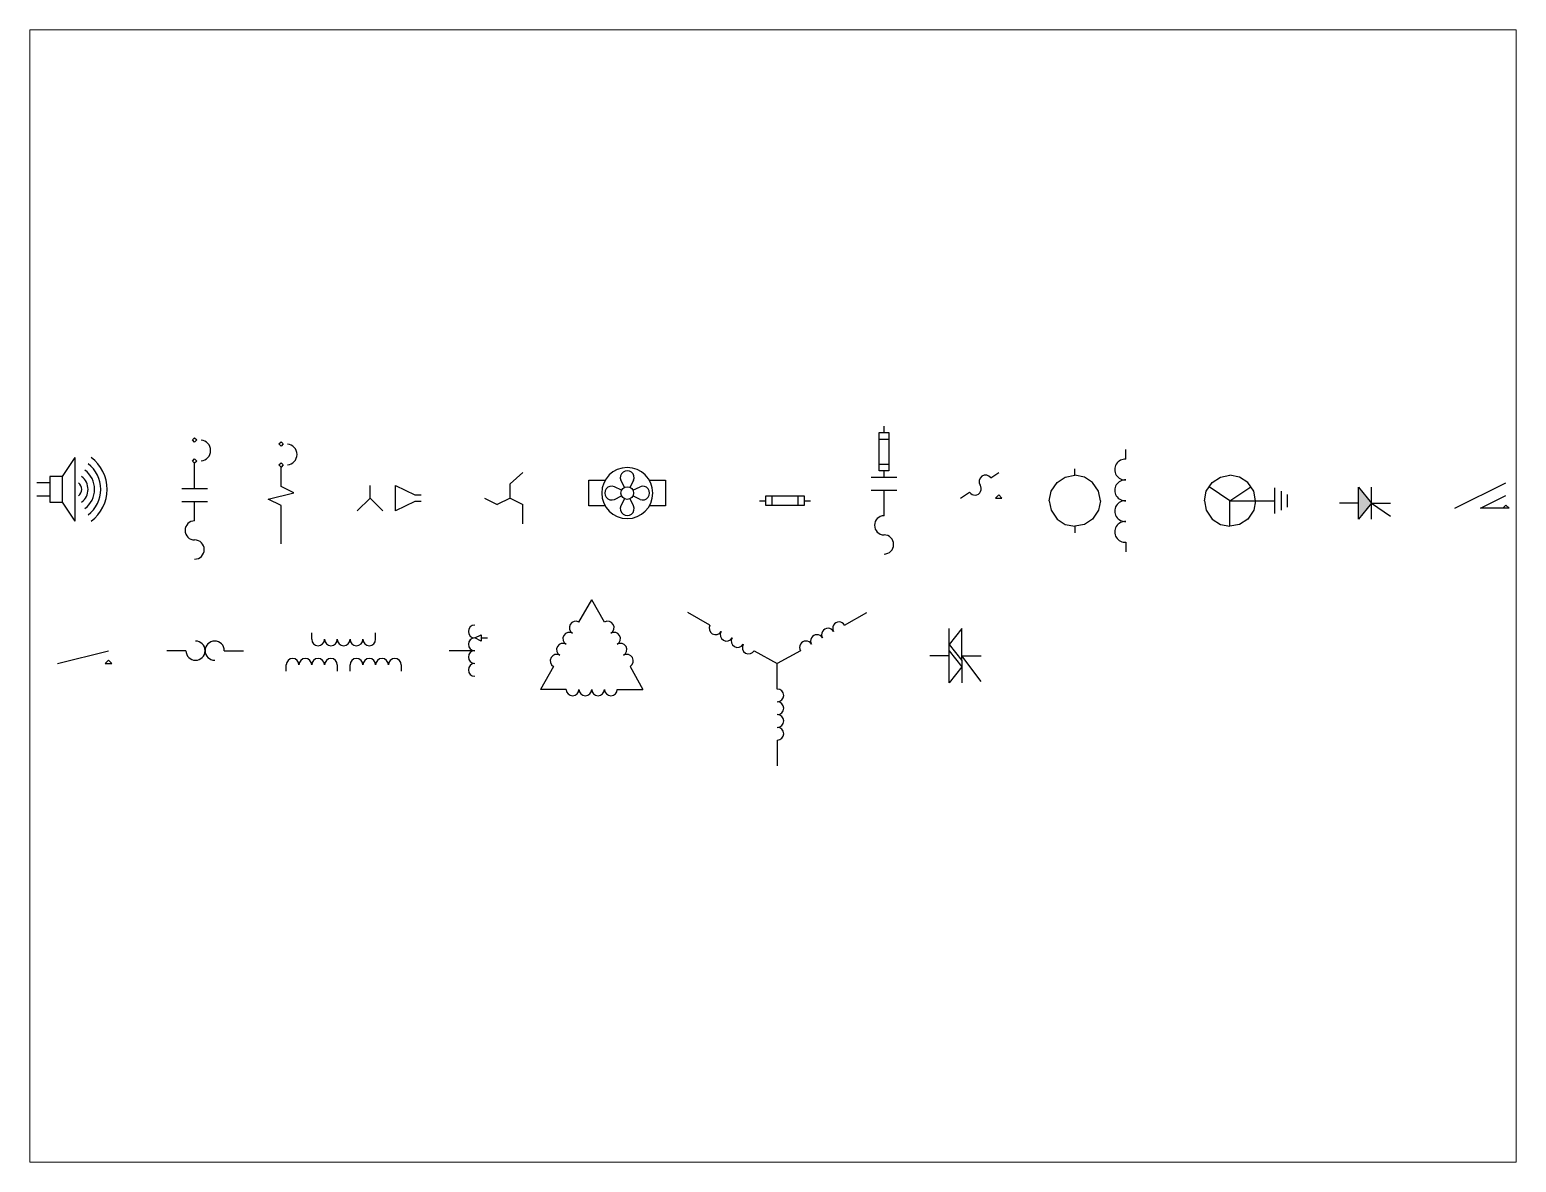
# Paper-space layout 'Layout1' of a CAD drawing. Header units: inches. Extents: x 1.05 to 9.45, y 0.8 to 7.2.
# The model-space entities are those that its viewports show. They can reach past a viewport. Long polylines and large blocks are cut down to what shows.
import ezdxf

# ---------------------------------------------------------------- set-up
doc = ezdxf.new("R2010")
doc.units = ezdxf.units.IN
doc.header["$MEASUREMENT"] = 0

# ---------------------------------------------------------------- blocks, each defined once
blk = doc.blocks.new('Alarm')
for p, q in [((0.2, 0.05), (0.3, 0.2)), ((0.3, -0.3), (0.3, 0.2)), ((0.1, 0), (0, 0)), ((0.2, 0.05), (0.1, 0.05)), ((0.1, 0.05), (0.1, -0.15)), ((0.2, -0.15), (0.2, 0.05)), ((0, -0.1), (0.1, -0.1)), ((0.1, -0.15), (0.2, -0.15)), ((0.3, -0.3), (0.2, -0.15))]:
    blk.add_line(p, q)
for centre, radius in [((0.25, -0.05), 0.25), ((0.237, -0.05), 0.312), ((0.275, -0.05), 0.125), ((0.263, -0.05), 0.188), ((0.288, -0.05), 0.0625)]:
    blk.add_arc(centre, radius, 306.8699, 53.1301)
blk = doc.blocks.new('Breaker - Com Starter')
for p, q in [((0, 0.55), (0, 0.750001)), ((0.09999, 0.55), (-0.1, 0.55)), ((-0.1, 0.45), (0.09999, 0.45)), ((0, 0.3), (0, 0.45))]:
    blk.add_line(p, q)
for points in [[(0, 0.914645), (-0.01768, 0.932323), (0, 0.95), (0.01767, 0.932323)], [(0, 0.750001), (-0.01768, 0.767678), (0, 0.785356), (0.01767, 0.767678)]]:
    blk.add_lwpolyline(points, close=True)
for centre, radius, start, end in [((0.04349, 0.850001), 0.08151, 274.5813, 85.41872), ((0, 0.225001), 0.075, 90, 270), ((0, 0.075), 0.075, 270, 90)]:
    blk.add_arc(centre, radius, start, end)
blk = doc.blocks.new('Breaker - Low Voltage Power')
for p, q in [((-0.01768, 0.782322), (0, 0.8)), ((0, 0.764644), (-0.01768, 0.782322)), ((0, 0.8), (0.01767, 0.782322)), ((0.01767, 0.782322), (0, 0.764644)), ((0, 0.45), (0, 0.6)), ((-0.1, 0.35), (0.1, 0.4)), ((0, 0.3), (-0.1, 0.35)), ((0.1, 0.4), (0, 0.45)), ((0, 0), (0, 0.3))]:
    blk.add_line(p, q)
blk.add_lwpolyline([(0, 0.6), (-0.01768, 0.617677), (0, 0.635355), (0.01767, 0.617677)], close=True)
blk.add_arc((0.04349, 0.7), 0.08151, 274.5813, 85.41872)
blk = doc.blocks.new('Connection - Open Delta WYE')
for p, q in [((-0.1, 0), (-0.2, -0.1)), ((-0.1, 0), (-0.1, 0.1)), ((-0.1, 0), (0, -0.1)), ((0.1, -0.1), (0.1, 0.1)), ((0.1, 0.1), (0.249807, 0.025096)), ((0.249759, 0.024999), (0.300001, 0.024999)), ((0.249317, -0.025342), (0.1, -0.1)), ((0.300001, -0.025), (0.249147, -0.025))]:
    blk.add_line(p, q)
blk = doc.blocks.new('Connection - Zigzag')
for p, q in [((0.1, 0.2), (0, 0.1125)), ((-0.2, 0), (-0.1, -0.05)), ((0, 0), (-0.1, -0.05)), ((0, 0), (0, 0.1125)), ((0, 0), (0.1, -0.05)), ((0.1, -0.2), (0.1, -0.05))]:
    blk.add_line(p, q)
blk = doc.blocks.new('Fan')
for p, q in [((0, 0), (0, 0.1)), ((0, 0.1), (0.129, 0.1)), ((0, -0.1), (0, 0)), ((0.255, 0.022), (0.2, 0.05)), ((0.278, 0.045), (0.25, 0.1)), ((0.35, 0.1), (0.322, 0.045)), ((0.345, 0.022), (0.4, 0.05)), ((0.473, 0.1), (0.6, 0.1)), ((0.6, 0.1), (0.6, 0)), ((0.6, 0), (0.6, -0.1)), ((0.128, -0.1), (0, -0.1)), ((0.2, -0.05), (0.255, -0.022)), ((0.278, -0.045), (0.25, -0.1)), ((0.35, -0.1), (0.322, -0.045)), ((0.4, -0.05), (0.345, -0.022)), ((0.6, -0.1), (0.474, -0.1))]:
    blk.add_line(p, q)
blk.add_circle((0.3, 0), 0.05)
for centre, radius, start, end in [((0.3, 0), 0.2, 90, 180), ((0.3, 0.121), 0.0542, 337.3801, 202.6199), ((0.3, 0), 0.2, 0, 90), ((0.3, 0), 0.2, 180, 270), ((0.179, 0), 0.0542, 67.3801, 292.6199), ((0.3, 0), 0.2, 270, 0), ((0.421, 0), 0.0542, 247.3801, 112.6199), ((0.3, -0.121), 0.0542, 157.3801, 22.6199)]:
    blk.add_arc(centre, radius, start, end)
blk = doc.blocks.new('Fuse')
for p, q in [((0, 0), (0.05, 0)), ((0.05, 0.0375), (0.35, 0.0375)), ((0.05, -0.0375), (0.05, 0.0375)), ((0.1, -0.037683), (0.1, 0.037217)), ((0.3, 0.037696), (0.3, -0.037461)), ((0.35, 0.0375), (0.35, -0.0375)), ((0.35, 0), (0.4, 0)), ((0.35, -0.0375), (0.05, -0.0375))]:
    blk.add_line(p, q)
blk = doc.blocks.new('Fuse - Com Starter')
for p, q in [((-0.0375, 0.949999), (0.0375, 0.949999)), ((-0.0375, 0.649999), (-0.0375, 0.949999)), ((0, 0.949999), (0, 0.999999)), ((0.0375, 0.949999), (0.0375, 0.649999)), ((-0.037696, 0.899999), (0.037461, 0.899999)), ((0.037684, 0.699999), (-0.037217, 0.699999)), ((0.1, 0.599999), (-0.1, 0.599999)), ((0.0375, 0.649999), (-0.0375, 0.649999)), ((0, 0.599999), (0, 0.649999)), ((-0.1, 0.499999), (0.1, 0.499999)), ((0, 0.3), (0, 0.499999))]:
    blk.add_line(p, q)
for centre, start, end in [((0, 0.224999), 90, 270), ((0, 0.075), 270, 90)]:
    blk.add_arc(centre, 0.075, start, end)
blk = doc.blocks.new('Fused Disconnect')
for p, q in [((0.237822, 0.15806), (0.3, 0.199999)), ((0, 0), (0.072015, 0.046221)), ((0.3, 0.024999), (0.275, 0)), ((0.275, 0), (0.325, 0)), ((0.325, 0), (0.3, 0.024999))]:
    blk.add_line(p, q)
for centre, start, end in [((0.19637, 0.1301), 34, 214), ((0.113467, 0.074181), 214, 34)]:
    blk.add_arc(centre, 0.05, start, end)
blk = doc.blocks.new('Generator - DC')
for p, q in [((0.4, 0.325), (0.4, 0.4)), ((0, 0.2), (0, 0.25)), ((-0.185437, 0.074921), (-0.138932, 0.143868)), ((-0.138932, 0.143868), (-0.074921, 0.185437)), ((-0.074921, 0.185437), (0, 0.2)), ((0.074922, 0.185437), (0, 0.2)), ((0.138932, 0.143868), (0.074922, 0.185437)), ((0.185437, 0.074921), (0.138932, 0.143868)), ((-0.2, 0), (-0.185437, 0.074921)), ((-0.2, 0), (-0.185437, -0.074921)), ((0.2, 0), (0.185437, 0.074921)), ((0.2, 0), (0.185437, -0.074921)), ((-0.185437, -0.074921), (-0.138932, -0.143868)), ((0.185437, -0.074921), (0.138932, -0.143868)), ((-0.138932, -0.143868), (-0.074921, -0.185437)), ((-0.074921, -0.185437), (0, -0.2)), ((0.074922, -0.185437), (0, -0.2)), ((0, -0.2), (0, -0.25)), ((0.138932, -0.143868), (0.074922, -0.185437)), ((0.4, -0.325), (0.4, -0.4))]:
    blk.add_line(p, q)
for centre in [(0.393973, 0.24375), (0.393973, 0.08125), (0.393973, -0.08125), (0.393973, -0.24375)]:
    blk.add_arc(centre, 0.081473, 85.75779, 274.2422)
blk = doc.blocks.new('Motor - 3-Phase WYE Grounded')
for p, q in [((-0.185437, 0.074921), (-0.138932, 0.143868)), ((-0.138932, 0.143868), (-0.074922, 0.185436)), ((-0.074922, 0.185436), (0, 0.199999)), ((0.074921, 0.185436), (0, 0.199999)), ((0.138931, 0.143868), (0.074921, 0.185436)), ((0.185436, 0.074921), (0.138931, 0.143868)), ((-0.2, 0), (-0.185437, 0.074921)), ((0, 0), (-0.162185, 0.109394)), ((0, 0), (0.162184, 0.109394)), ((0, -0.2), (0, 0)), ((0, 0), (0.349999, 0)), ((0.199999, 0), (0.185436, 0.074921)), ((0.349999, -0.1), (0.349999, 0.1)), ((0.4, 0.075), (0.4, -0.075)), ((0.449999, -0.05), (0.449999, 0.05)), ((-0.2, -0.000001), (-0.185437, -0.074922)), ((-0.185437, -0.074922), (-0.138932, -0.143869)), ((0.185436, -0.074922), (0.138931, -0.143869)), ((0.199999, -0.000001), (0.185436, -0.074922)), ((-0.138932, -0.143869), (-0.074922, -0.185437)), ((-0.074922, -0.185437), (0, -0.2)), ((0.074921, -0.185437), (0, -0.2)), ((0.138931, -0.143869), (0.074921, -0.185437))]:
    blk.add_line(p, q)
blk = doc.blocks.new('Silicon Controlled Rectifier')
for p, q in [((0.150001, 0.125), (0.25, 0)), ((0.150001, -0.125), (0.150001, 0.125)), ((0.25, -0.125), (0.25, 0.125)), ((0.150001, 0), (0, 0)), ((0.25, 0), (0.150001, -0.125)), ((0.25, 0), (0.400001, -0.1)), ((0.25, 0), (0.400001, 0))]:
    blk.add_line(p, q)
blk.add_solid([(0.150001, -0.125), (0.25, 0), (0.150001, 0.125)])
blk = doc.blocks.new('Switch - Horngap')
for p, q in [((0, 0), (0.4, 0.2)), ((0.2, 0), (0.4, 0.1)), ((0.425, 0), (0.2, 0)), ((0.375, 0), (0.4, 0.025)), ((0.4, 0.025), (0.425, 0))]:
    blk.add_line(p, q)
blk = doc.blocks.new('Switch - Normally Open')
for p, q in [((0, 0), (0.4, 0.1)), ((0.4, 0.025), (0.375, 0)), ((0.375, 0), (0.425, 0)), ((0.425, 0), (0.4, 0.025))]:
    blk.add_line(p, q)
blk = doc.blocks.new('Switch - Thermal')
for p, q in [((0.150001, 0), (0, 0)), ((0.450001, 0), (0.6, 0))]:
    blk.add_line(p, q)
for centre, start, end in [((0.225, 0), 180, 89.99996), ((0.375, 0), 0.000005, 270)]:
    blk.add_arc(centre, 0.075, start, end)
blk = doc.blocks.new('Transformer - 3-Phase')
for p, q in [((0, -0.05), (0, 0)), ((0.5, -0.05), (0.5, 0)), ((-0.2, -0.3), (-0.2, -0.25)), ((0.199999, -0.25), (0.199999, -0.3)), ((0.3, -0.3), (0.3, -0.25)), ((0.7, -0.25), (0.7, -0.3))]:
    blk.add_line(p, q)
for centre, start, end in [((0.05, -0.05), 180, 0), ((0.15, -0.05), 180, 0), ((0.25, -0.05), 180, 0), ((0.35, -0.05), 180, 0), ((0.45, -0.05), 180, 0), ((-0.15, -0.25), 0, 180), ((-0.050001, -0.25), 0, 180), ((0.05, -0.25), 0, 180), ((0.15, -0.25), 0, 180), ((0.35, -0.25), 0, 180), ((0.45, -0.25), 0, 180), ((0.55, -0.25), 0, 180), ((0.65, -0.25), 0, 180)]:
    blk.add_arc(centre, 0.05, start, end)
blk = doc.blocks.new('Transformer - Adjustable')
for p, q in [((0.2, 0.1), (0.25, 0.125)), ((0.25, 0.125), (0.25, 0.075)), ((0.2, 0), (0, 0)), ((0.25, 0.075), (0.2, 0.1)), ((0.25, 0.1), (0.3, 0.1))]:
    blk.add_line(p, q)
for centre in [(0.2, 0.15), (0.2, 0.05), (0.2, -0.05), (0.2, -0.15)]:
    blk.add_arc(centre, 0.05, 90, 270)
blk = doc.blocks.new('Transformer - Delta')
for p, q in [((-0.1, -0.173205), (0, 0)), ((0.1, -0.173205), (0, 0)), ((-0.3, -0.519615), (-0.4, -0.7)), ((0.3, -0.519615), (0.4, -0.7)), ((-0.2, -0.7), (-0.4, -0.7)), ((0.2, -0.7), (0.4, -0.7))]:
    blk.add_line(p, q)
for centre, start, end in [((-0.125, -0.216506), 60, 240), ((0.125, -0.216506), 300, 120), ((-0.225, -0.389711), 60, 240), ((-0.175, -0.303109), 60, 240), ((0.175, -0.303109), 300, 120), ((0.225, -0.389712), 300, 120), ((-0.275, -0.476314), 60, 240), ((0.275, -0.476314), 300, 120), ((-0.15, -0.7), 180, 0), ((-0.05, -0.7), 180, 0), ((0.05, -0.7), 180, 0), ((0.15, -0.7), 180, 0)]:
    blk.add_arc(centre, 0.05, start, end)
blk = doc.blocks.new('Transformer - WYE')
for p, q in [((-0.526796, 0.299999), (-0.700001, 0.4)), ((0.526795, 0.299999), (0.699999, 0.4)), ((-0.180385, 0.099999), (0, 0)), ((0.180384, 0.099999), (0, 0)), ((0, -0.2), (0, -0.000001)), ((0, -0.600001), (0, -0.800001))]:
    blk.add_line(p, q)
for centre, start, end in [((-0.483494, 0.275), 150, 330), ((-0.396892, 0.224999), 150, 330), ((0.396891, 0.224999), 29.99999, 210), ((0.483493, 0.274999), 29.99999, 210), ((-0.310289, 0.175), 150, 330), ((-0.223687, 0.125), 150, 330), ((0.223686, 0.125), 29.99999, 210), ((0.310288, 0.174999), 29.99999, 210), ((0, -0.25), 270, 90), ((0, -0.35), 270, 90), ((0, -0.45), 270, 90), ((0, -0.55), 270, 90)]:
    blk.add_arc(centre, 0.05, start, end)
blk = doc.blocks.new('Volt Sensitive Symmetrical Varistor')
for p, q in [((0.15, 0.038), (0.15, 0.213)), ((0.25, 0.213), (0.15, 0.088)), ((0.25, -0.037), (0.25, 0.213)), ((0.15, 0), (0, 0)), ((0.15, 0.088), (0.25, -0.037)), ((0.15, 0.038), (0.25, -0.087)), ((0.15, -0.212), (0.15, 0.038)), ((0.25, 0), (0.4, 0)), ((0.4, -0.2), (0.25, 0)), ((0.25, -0.087), (0.15, -0.212)), ((0.25, -0.037), (0.25, -0.212))]:
    blk.add_line(p, q)

msp = doc.modelspace()

# ---------------------------------------------------------------- block references
for name, p in [('Fuse - Com Starter', (6.932, 8.143)), ('Breaker - Com Starter', (1.539, 8.103)), ('Breaker - Low Voltage Power', (2.215, 8.222)), ('Generator - DC', (8.424, 8.56)), ('Alarm', (0.305, 8.699)), ('Connection - Zigzag', (4.006, 8.58)), ('Fan', (4.623, 8.62)), ('Fused Disconnect', (7.529, 8.58)), ('Motor - 3-Phase WYE Grounded', (9.638, 8.56)), ('Connection - Open Delta WYE', (3.011, 8.58)), ('Silicon Controlled Rectifier', (10.494, 8.54)), ('Switch - Horngap', (11.397, 8.501)), ('Fuse', (5.957, 8.56)), ('Transformer - Delta', (4.645, 7.784)), ('Transformer - WYE', (6.097, 7.287)), ('Transformer - Adjustable', (3.53, 7.387)), ('Volt Sensitive Symmetrical Varistor', (7.291, 7.347)), ('Switch - Thermal', (1.321, 7.387)), ('Transformer - 3-Phase', (2.455, 7.526)), ('Switch - Normally Open', (0.465, 7.287))]:
    msp.add_blockref(name, p)

psp = doc.layouts.get("Layout1")

# ---------------------------------------------------------------- viewports
at = {"layer": '0'}
psp.add_viewport(center=(5.25, 4), size=(8.4, 6.4), view_center_point=(6.0632, 7.8148), view_height=8.859851, dxfattribs=at)

doc.saveas('drawing.dxf')
